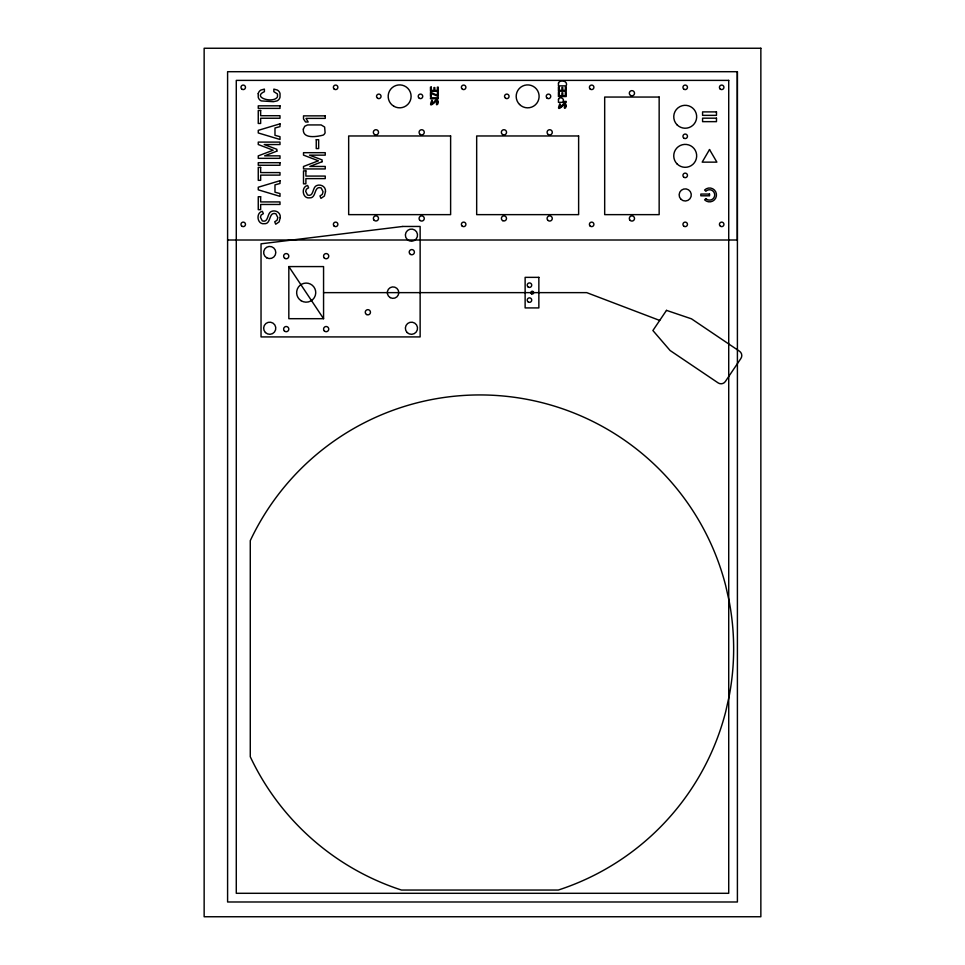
<?xml version="1.0" encoding="UTF-8"?>
<svg xmlns="http://www.w3.org/2000/svg" width="965" height="965" viewBox="0 0 965 965"><rect width="100%" height="100%" fill="white"/><g stroke="black" fill="none" stroke-linecap="round" stroke-linejoin="round"><path stroke-width="1.45" d="M227.595 240.008L737.308 240.008L737.308 71.7M288.825 266.581L323.565 266.581L323.565 318.691L288.825 318.691L288.825 266.581L323.565 318.691M323.565 292.636L586.708 292.636L659.698 320.44M316.255 139.72L316.243 148.574L318.655 148.574L318.667 139.72L316.255 139.72M558.47 83.05L558.433 85.873L566.202 85.873C568.506 80.855 559.821 79.166 558.47 83.05M303.336 129.105C302.371 139.262 317.002 136.716 323.166 135.112A4.439 4.439 0 0 0 325.096 132.76L324.638 127.042L321.14 124.931L307.582 124.931L304.723 126.258L303.336 129.105M280.224 217.62L279.126 221.902L275.713 224.206L274.723 221.793L277.064 220.237L277.836 217.62L275.942 213.808C268.33 211.202 271.454 224.399 264.314 223.687C257.124 224.845 255.58 212.662 262.371 211.299L263.361 213.663L261.153 215.002L260.429 217.197L262.287 220.901C268.668 222.999 266.931 213.494 271.189 211.504C275.435 209.562 280.96 212.577 280.224 217.62M325.47 191.77L324.373 196.052L320.959 198.368L319.97 195.943L322.31 194.387L323.082 191.77L321.188 187.958C313.577 185.352 316.701 198.549 309.56 197.837C302.371 198.995 300.827 186.812 307.618 185.461L308.607 187.825L306.4 189.152L305.676 191.347L307.533 195.051C313.915 197.15 312.19 187.644 316.436 185.654C320.694 183.712 326.206 186.728 325.47 191.77M438.315 102.423L437.603 104.317L436.699 104.775L436.349 103.906C440.788 94.401 426.301 113.05 431.934 100.167L432.296 101.011C429.98 110.215 437.036 93.762 438.315 102.423M566.274 105.969L565.574 107.863L564.67 108.333L564.32 107.465C568.747 97.948 554.26 116.596 559.905 103.725L560.255 104.558C557.939 113.773 564.995 97.32 566.274 105.969M258.222 93.653L258.234 97.188A5.585 5.585 0 0 0 261.226 100.915L273.385 101.687L277.027 100.915A5.585 5.585 0 0 0 280.019 97.188L280.043 93.653A5.44 5.44 0 0 0 277.293 90.035L273.855 89.106L273.855 91.675L277.51 93.991L277.462 96.91C273.457 103.846 251.527 97.332 264.398 91.675L264.398 89.106L260.972 90.035A5.488 5.488 0 0 0 258.222 93.653M558.494 99.214L558.433 102.338L566.202 102.338L566.202 101.421L563.186 101.421C564.694 98.201 559.628 96.223 558.494 99.214M729.154 696.248L725.668 711.808A253.759 253.759 0 0 1 558.301 890.044L401.464 890.044A253.759 253.759 0 0 1 250.273 756.741L250.273 540.653A253.759 253.759 0 0 1 725.668 585.586L729.154 601.147A253.759 253.759 0 0 1 729.154 696.248M709.528 149.551L702.17 162.144L716.886 162.144L709.528 149.551M666.489 310.368L652.895 330.525L670.096 350.512L718.129 382.9A5.211 5.211 0 0 0 725.366 381.501L740.903 358.461A5.211 5.211 0 0 0 739.492 351.224L691.471 318.824L666.489 310.368M705.849 198.609L704.607 199.839A6.948 6.948 0 0 0 714.438 199.839A6.948 6.948 0 0 0 714.438 190.021A6.948 6.948 0 0 0 704.607 190.021L705.849 191.263A5.199 5.199 0 0 1 713.195 191.263A5.199 5.199 0 0 1 713.195 198.609A5.199 5.199 0 0 1 705.849 198.609M276.846 151.131L264.651 155.847L279.995 155.847L279.995 158.332L258.258 158.332L258.258 155.884L273.155 150.214L258.258 144.521L258.258 142.096L279.995 142.096L279.995 144.545L264.241 144.545L276.846 149.298L276.846 151.131M322.093 161.722L309.861 166.45L325.241 166.45L325.241 168.935L303.505 168.935L303.505 166.475L318.402 160.817L303.505 155.112L303.505 152.687L325.241 152.687L325.241 155.148L309.488 155.148L322.093 159.901L322.093 161.722M279.995 123.834L258.258 130.347L258.258 132.953L279.995 139.479L279.995 136.692L274.977 135.317L274.977 127.995L279.995 126.62L279.995 123.834M279.995 180.708L258.258 187.222L258.258 189.828L279.995 196.353L279.995 193.567L274.977 192.192L274.977 184.858L279.995 183.483L279.995 180.708M402.767 226.461L261.033 243.819L261.033 336.918L420.137 336.918L420.137 226.461L402.767 226.461M760.854 48.25L204.146 48.25L204.146 916.75L760.854 916.75L760.854 48.25M737.405 71.7L227.595 71.7L227.595 901.986L737.405 901.986L737.405 71.7M728.72 80.385L236.28 80.385L236.28 893.3L728.72 893.3L728.72 80.385M431.319 87.127L430.474 87.127L430.474 91.277L438.231 91.277L438.231 87.127L437.374 87.127L437.374 90.372L434.817 90.372L434.805 87.55L433.948 87.55L433.948 90.372L431.319 90.372L431.319 87.127M559.29 87.043L558.433 87.043L558.433 91.205L566.202 91.205L566.202 87.043L565.345 87.043L565.345 90.288L562.776 90.288L562.776 87.477L561.907 87.477L561.919 90.288L559.29 90.288L559.29 87.043M431.222 92.507L430.474 92.507L430.474 96.367L431.319 96.367L431.319 93.521L438.231 96.464L438.231 92.435L437.386 92.435L437.386 95.426L431.222 92.507M559.29 92.375L558.433 92.375L558.433 96.536L566.202 96.536L566.202 92.375L565.345 92.375L565.345 95.632L562.776 95.632L562.776 92.809L561.907 92.809L561.919 95.632L559.29 95.632L559.29 92.375M659.155 97.055L604.681 97.055L604.681 214.64L659.155 214.64L659.155 97.055M438.231 97.803L430.474 97.803L430.474 98.72L438.231 98.72L438.231 97.803M279.995 105.824L258.258 105.824L258.258 108.382L279.995 108.382L279.995 105.824M260.647 110.505L258.258 110.505L258.258 123.46L260.647 123.46L260.647 118.249L279.995 118.237L279.995 115.716L260.647 115.716L260.647 110.505M716.476 111.892L702.58 111.892L702.58 115.354L716.476 115.354L716.476 111.892M325.241 115.86L303.505 115.86L303.505 118.924L305.555 122L308.209 122L305.989 118.393L325.241 118.393L325.241 115.86M716.476 118.176L702.58 118.176L702.58 121.65L716.476 121.65L716.476 118.176M450.619 135.969L348.667 135.969L348.667 214.64L450.619 214.64L450.619 135.969M578.626 135.969L476.674 135.969L476.674 214.64L578.626 214.64L578.626 135.969M279.995 162.699L258.258 162.699L258.258 165.256L279.995 165.256L279.995 162.699M260.647 167.379L258.258 167.379L258.258 180.334L260.647 180.334L260.647 175.123L279.995 175.111L279.995 172.59L260.647 172.59L260.647 167.379M305.893 170.877L303.505 170.877L303.505 183.833L305.893 183.833L305.893 178.622L325.241 178.609L325.241 176.076L305.893 176.076L305.893 170.877M709.528 194.061L700.843 194.061L700.843 195.798L709.528 195.798L709.528 194.061M260.647 196.727L258.258 196.727L258.258 209.67L260.647 209.67L260.647 204.471L279.995 204.459L279.995 201.926L260.647 201.926L260.647 196.727M538.856 277.353L525.129 277.353L525.129 307.919L538.856 307.919L538.856 277.353M531.558 293.83A1.387 1.387 0 0 0 533.645 292.636A1.387 1.387 0 0 0 531.558 291.43A1.387 1.387 0 0 0 531.558 293.83M528.35 302.057A2.256 2.256 0 0 0 531.727 300.103A2.256 2.256 0 0 0 528.35 298.149A2.256 2.256 0 0 0 528.35 302.057M527.879 286.762A2.256 2.256 0 0 0 531.655 285.749A2.256 2.256 0 0 0 528.892 282.986A2.256 2.256 0 0 0 527.879 286.762M462.512 89.287A2.256 2.256 0 0 0 465.902 87.333A2.256 2.256 0 0 0 462.512 85.378A2.256 2.256 0 0 0 462.512 89.287M462.042 225.967A2.256 2.256 0 0 0 465.83 224.954A2.256 2.256 0 0 0 463.055 222.191A2.256 2.256 0 0 0 462.042 225.967M334.035 225.967A2.256 2.256 0 0 0 337.81 224.954A2.256 2.256 0 0 0 335.048 222.191A2.256 2.256 0 0 0 334.035 225.967M680.904 199.224A6.08 6.08 0 0 0 691.085 196.51A6.08 6.08 0 0 0 683.63 189.056A6.08 6.08 0 0 0 680.904 199.224M630.615 95.487A2.606 2.606 0 0 0 634.524 93.231A2.606 2.606 0 0 0 630.615 90.975A2.606 2.606 0 0 0 630.615 95.487M630.073 220.309A2.606 2.606 0 0 0 634.439 219.139A2.606 2.606 0 0 0 631.243 215.955A2.606 2.606 0 0 0 630.073 220.309M505.672 98.321A2.256 2.256 0 0 0 509.062 96.367A2.256 2.256 0 0 0 505.672 94.401A2.256 2.256 0 0 0 505.672 98.321M419.353 98.321A2.256 2.256 0 0 0 422.742 96.367A2.256 2.256 0 0 0 419.353 94.401A2.256 2.256 0 0 0 419.353 98.321M393.913 106.295A11.459 11.459 0 0 0 411.102 96.367A11.459 11.459 0 0 0 393.913 86.44A11.459 11.459 0 0 0 393.913 106.295M377.665 98.321A2.256 2.256 0 0 0 381.054 96.367A2.256 2.256 0 0 0 377.665 94.401A2.256 2.256 0 0 0 377.665 98.321M334.035 88.925A2.256 2.256 0 0 0 337.81 87.912A2.256 2.256 0 0 0 335.048 85.149A2.256 2.256 0 0 0 334.035 88.925M720.553 226.329A2.256 2.256 0 0 0 723.943 224.375A2.256 2.256 0 0 0 720.553 222.42A2.256 2.256 0 0 0 720.553 226.329M720.083 88.925A2.256 2.256 0 0 0 723.859 87.912A2.256 2.256 0 0 0 721.096 85.149A2.256 2.256 0 0 0 720.083 88.925M241.636 88.925A2.256 2.256 0 0 0 245.412 87.912A2.256 2.256 0 0 0 242.649 85.149A2.256 2.256 0 0 0 241.636 88.925M241.636 225.967A2.256 2.256 0 0 0 245.412 224.954A2.256 2.256 0 0 0 242.649 222.191A2.256 2.256 0 0 0 241.636 225.967M590.061 225.967A2.256 2.256 0 0 0 593.837 224.954A2.256 2.256 0 0 0 591.075 222.191A2.256 2.256 0 0 0 590.061 225.967M683.606 88.925A2.256 2.256 0 0 0 687.394 87.912A2.256 2.256 0 0 0 684.619 85.149A2.256 2.256 0 0 0 683.606 88.925M683.606 176.993A2.256 2.256 0 0 0 687.394 175.98A2.256 2.256 0 0 0 684.619 173.205A2.256 2.256 0 0 0 683.606 176.993M677.104 163.953A11.459 11.459 0 0 0 696.284 158.815A11.459 11.459 0 0 0 682.243 144.774A11.459 11.459 0 0 0 677.104 163.953M683.606 137.911A2.256 2.256 0 0 0 687.394 136.897A2.256 2.256 0 0 0 684.619 134.135A2.256 2.256 0 0 0 683.606 137.911M677.104 124.871A11.459 11.459 0 0 0 696.284 119.732A11.459 11.459 0 0 0 682.243 105.704A11.459 11.459 0 0 0 677.104 124.871M590.061 88.925A2.256 2.256 0 0 0 593.837 87.912A2.256 2.256 0 0 0 591.075 85.149A2.256 2.256 0 0 0 590.061 88.925M519.544 104.473A11.459 11.459 0 0 0 538.723 99.335A11.459 11.459 0 0 0 524.683 85.294A11.459 11.459 0 0 0 519.544 104.473M546.89 97.96A2.256 2.256 0 0 0 550.677 96.946A2.256 2.256 0 0 0 547.903 94.184A2.256 2.256 0 0 0 546.89 97.96M684.076 226.329A2.256 2.256 0 0 0 687.466 224.375A2.256 2.256 0 0 0 684.076 222.42A2.256 2.256 0 0 0 684.076 226.329M374.131 220.237A2.557 2.557 0 0 0 378.413 219.079A2.557 2.557 0 0 0 375.276 215.943A2.557 2.557 0 0 0 374.131 220.237M419.835 220.309A2.606 2.606 0 0 0 424.19 219.139A2.606 2.606 0 0 0 421.005 215.955A2.606 2.606 0 0 0 419.835 220.309M374.637 134.569A2.606 2.606 0 0 0 378.545 132.314A2.606 2.606 0 0 0 374.637 130.058A2.606 2.606 0 0 0 374.637 134.569M419.835 134.159A2.606 2.606 0 0 0 424.19 132.989A2.606 2.606 0 0 0 421.005 129.805A2.606 2.606 0 0 0 419.835 134.159M502.669 220.635A2.557 2.557 0 0 0 506.504 218.428A2.557 2.557 0 0 0 502.669 216.208A2.557 2.557 0 0 0 502.669 220.635M547.843 220.309A2.606 2.606 0 0 0 552.197 219.139A2.606 2.606 0 0 0 549.013 215.955A2.606 2.606 0 0 0 547.843 220.309M548.385 134.569A2.606 2.606 0 0 0 552.294 132.314A2.606 2.606 0 0 0 548.385 130.058A2.606 2.606 0 0 0 548.385 134.569M502.644 134.569A2.606 2.606 0 0 0 506.553 132.314A2.606 2.606 0 0 0 502.644 130.058A2.606 2.606 0 0 0 502.644 134.569M301.092 300.706A9.553 9.553 0 0 0 315.736 293.022A9.553 9.553 0 0 0 301.755 284.168A9.553 9.553 0 0 0 301.092 300.706M324.324 330.947A2.606 2.606 0 0 0 328.679 329.777A2.606 2.606 0 0 0 325.494 326.592A2.606 2.606 0 0 0 324.324 330.947M284.373 330.947A2.606 2.606 0 0 0 288.74 329.777A2.606 2.606 0 0 0 285.543 326.592A2.606 2.606 0 0 0 284.373 330.947M284.916 258.415A2.606 2.606 0 0 0 288.825 256.159A2.606 2.606 0 0 0 284.916 253.904A2.606 2.606 0 0 0 284.916 258.415M324.324 258.005A2.606 2.606 0 0 0 328.679 256.835A2.606 2.606 0 0 0 325.494 253.638A2.606 2.606 0 0 0 324.324 258.005M366.555 314.518A2.606 2.606 0 0 0 370.464 312.262A2.606 2.606 0 0 0 366.555 310.006A2.606 2.606 0 0 0 366.555 314.518M390.174 297.594A5.73 5.73 0 0 0 398.774 292.636A5.73 5.73 0 0 0 390.174 287.666A5.73 5.73 0 0 0 390.174 297.594M407.146 332.539A6.08 6.08 0 0 0 417.326 329.813A6.08 6.08 0 0 0 409.872 322.37A6.08 6.08 0 0 0 407.146 332.539M266.678 257.776A6.08 6.08 0 0 0 275.797 252.504A6.08 6.08 0 0 0 266.678 247.245A6.08 6.08 0 0 0 266.678 257.776M265.423 332.539A6.08 6.08 0 0 0 275.592 329.813A6.08 6.08 0 0 0 268.149 322.37A6.08 6.08 0 0 0 265.423 332.539M410.499 254.422A2.606 2.606 0 0 0 414.407 252.167A2.606 2.606 0 0 0 410.499 249.911A2.606 2.606 0 0 0 410.499 254.422M407.146 239.441A6.08 6.08 0 0 0 417.326 236.715A6.08 6.08 0 0 0 409.872 229.272A6.08 6.08 0 0 0 407.146 239.441"/></g></svg>
